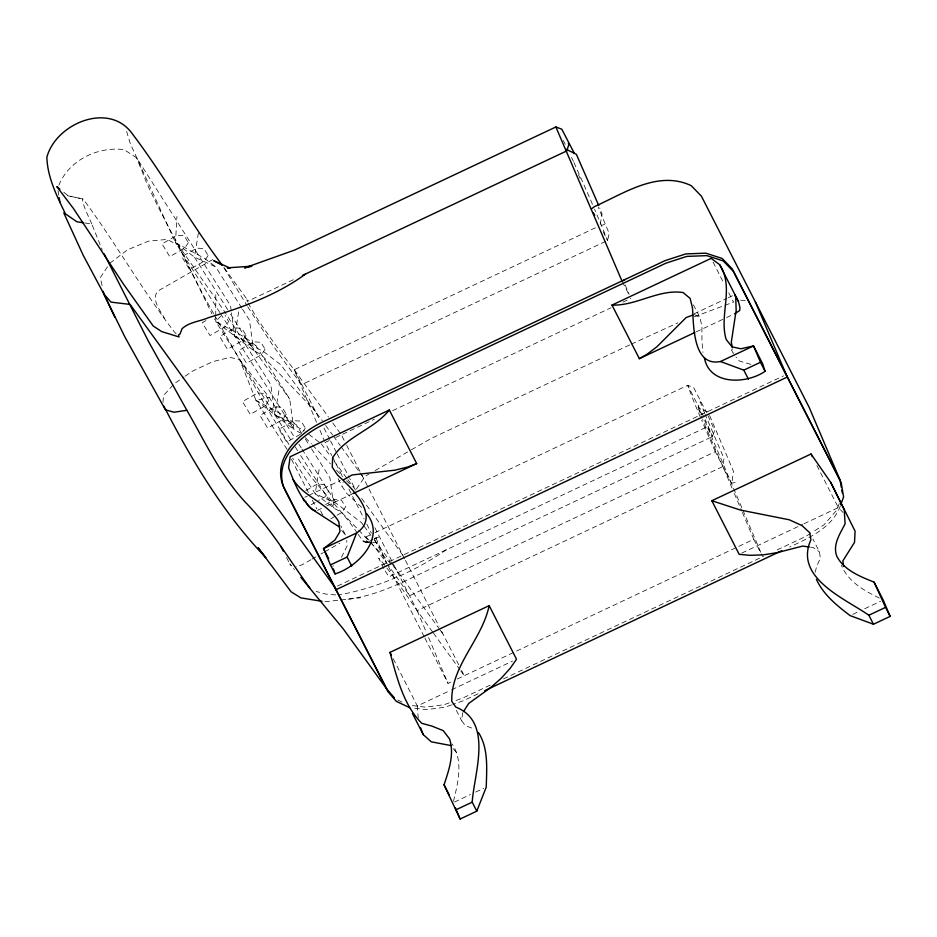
<?xml version="1.0" encoding="UTF-8"?>
<svg xmlns="http://www.w3.org/2000/svg" width="937" height="937" viewBox="0 0 937 937"><rect width="100%" height="100%" fill="white"/><g stroke="black" fill="none" stroke-linecap="round" stroke-linejoin="round"><path stroke-width="0.7" stroke-dasharray="4.68 3.51" d="M215.744 317.186L215.744 321.473L292.051 441.901M215.744 315.757L215.779 294.312M219.89 312.653L175.5 242.601L176.917 216.506M162.956 402.336L163.553 395.508L174.376 383.62L183.992 377.002M462.773 712.659L461.531 720.518L465.291 725.578L473.49 728.752M198.41 232.997L194.439 257.136L229.483 312.431M238.642 311.857L234.683 335.996L264.047 351.937L281.006 364.95L322.293 420.772M278.886 390.717L274.928 414.857L304.291 430.809M319.13 469.578L315.16 493.717L334.111 508.252L341.618 512.328L357.711 529.124M600.207 224.318L602.069 213.718L599.774 208.002M453.473 801.322C457.935 782.782 463.651 761.254 452.173 744.037M815.155 572.273L816.724 566.135L820.343 558.276L819.465 551.858L812.953 539.103M361.635 507.397L346.877 493.518L341.993 486.233L343.118 482.262M839.247 503.532L836.893 510.056L823.986 524.814L811.875 532.544M840.302 505.992C832.454 527.613 809.193 537.885 789.692 546.974M58.879 185.268C68.834 160.168 97.952 146.242 124.082 149.639L136.673 157.849L230.514 305.614L231.31 311.4M107.486 266.787L100.364 277.563L102.426 287.179M356.47 489.009L365.125 476.277L368.873 474.122M341.466 557.292L347.194 545.709L346.667 540.485M220.734 316.12L215.744 321.473L253.622 350.532L261.13 354.608L315.441 411.296M332.635 566.44L333.42 565.702M109.863 263.203L127.397 249.886L148.28 241.184L166.903 239.439L178.288 245.107L224.716 311.834L270.758 384.475L274.928 414.857L296.162 424.566L301.527 433.046M446.387 549.738C414.541 571.828 376.545 588.19 338.468 595.007M185.186 376.17L192.401 371.204L212.793 361.612L230.092 357.384L239.661 359.679L269.259 397.487L295.026 438.141M810.657 533.329L805.808 536.421L775.438 550.733M212.851 259.502L161.433 288.971C148.058 295.612 159.969 309.889 164.514 318.357M206.011 320.595L202.251 322.75L210.017 335.528L225.079 326.896L228.581 321.473L225.126 315.371M305.919 490.519L317.21 484.042L324.284 484.488L328.489 491.398L324.987 496.821L318.709 500.417M311.189 504.738L317.456 501.143M375.128 470.55L410.16 450.498M411.413 449.783L431.43 438.329L630.015 344.757M325.502 504.586L334.275 499.562L341.349 500.007L345.554 506.905L342.052 512.34L337.027 515.209M330.761 518.805L335.774 515.936M310.943 559.729L302.159 564.753L296.139 566.698M312.197 559.014L315.956 556.859M320.969 553.978L323.476 552.549M324.741 551.823L339.78 543.202M247.462 301.843L246.853 299.817L248.223 301.011L294.476 279.214M248.059 303.026L257.125 318.475A200.483 15.46 59 0 0 294.23 369.717L598.649 226.274M329.086 440.613L325.116 442.487L331.721 455.429M335.704 437.497L342.321 434.37M342.673 434.206L374.402 419.249M392.615 410.675L611.029 307.746M622.918 302.147L630.859 298.411M304.783 497.254L307.406 496.024M308.73 495.404L340.295 480.517M693.977 313.86L726.866 298.364M728.19 297.743L734.76 294.64M631.339 344.125L677.873 322.878M317.502 510.314L321.473 508.451M326.755 505.957L353.202 493.494M696.191 331.874L725.285 318.17M726.608 317.538L733.214 314.434M369.635 541.258L367.234 542.382L365.699 537.042L373.617 533.317M374.941 532.696L687.688 385.318L693.638 387.543L706.615 412.655M374.425 538.998L379.216 536.737L374.203 538.857M337.484 586.047L783.578 375.842M709.637 415.524L733.425 471.147L731.797 483.984L715.318 451.693L409.574 595.768L402.383 585.274A233.336 18.002 59 0 0 388 564.952M383.819 568.56L378.677 558.147L380.035 559.354A200.483 15.46 59 0 1 417.141 610.608L722.895 466.532L723.961 458.392L705.128 414.412M424.894 638.038L448.027 683.366L451.997 681.492M457.291 678.997L753.77 539.29L742.338 512.34M418.23 718.328L417.328 705.959L450.392 690.382M451.716 689.761L512.539 661.1M741.811 553.064L802.634 524.404M803.958 523.783L838.334 507.585L843.019 512.469M490.227 685.134L462.491 698.194L454.527 701.017M503.427 678.903L763.561 556.332M478.069 693.825L463.534 700.665L452.911 704.425M454.492 802.049L470.374 794.564M475.668 792.07L483.609 788.322M852.775 614.367L859.393 611.252M864.687 608.757L880.557 601.273M358.18 534.313L362.982 540.93L365.43 542.558L372.949 539.384M694.235 316.776L733.765 302.03M449.21 702.891L443.904 704.765L425.328 707.166L411.378 705.491M451.587 704.893L444.946 707.236L426.37 709.637L412.421 707.962M348.084 599.176C385.119 594.702 417.504 573.444 451.54 559.53L712.647 436.49L714.626 430.341L707.212 413.908M735.088 482.438L731.434 483.269M601.132 225.372L604.611 224.517M214.327 314.961L239.661 359.679L255.977 400.333L269.259 397.487M324.834 601.741L360.382 597.806M372.176 542.406L365.43 542.558L367.234 542.382M365.43 542.558L368.909 542.476M372.985 542.382L380.27 542.23M750.842 364.388L739.234 360.968L736.025 357.009M335.715 594.936L325.514 594.046L316.226 591.458M740.558 300.145L745.934 300.765M810.564 547.173L813.187 547.536L819.465 551.858M85.009 222.994L91.803 224.013L102.274 250.038M362.982 540.93L370.068 542.453M176.156 333.853L174.235 331.78C141.51 289.182 115.134 242.109 83.17 199.054L68.249 195.845L63.06 191.652M67.3 195.622L83.17 199.054M707.751 411.929L698.088 407.642L700.173 401.633L704.577 413.088M241.781 308.039L215.674 266.846L194.439 257.136L175.5 242.601L130.384 143.853L126.636 131.473M301.374 433.468L293.867 429.392L289.697 399.01L255.918 345.706L234.683 335.996L231.509 312.853M363.216 524.989L361.495 522.682L336.395 503.427L315.16 493.717L292.578 458.088M397.733 700.068L403.765 702.891M879.328 597.993C864.137 590.755 848.149 581.678 841.414 565.351M175.5 242.601L204.863 258.553L215.674 266.846M255.918 345.706L245.107 337.414L215.744 321.473L214.468 318.885M287.132 449.479L255.977 400.333L285.34 416.274L296.162 424.566M694.282 314.504L699.916 317.573L701.93 326.217L701.93 341.173L702.984 352.429M308.812 434.276L320.114 442.943M255.977 400.333L293.867 429.392L220.663 313.883M365.699 537.042L368.991 540.005M305.392 437.673L311.435 443.962M312.443 445.016L330.538 463.909M336.57 470.21L342.614 476.511M346.631 480.716L349.653 483.867M358.707 530.178L369.775 541.727M370.783 542.781L395.918 569.028L438.774 628.212M291.231 565.55L289.814 563.91L294.417 569.52M453.356 748.722L456.717 752.938M370.736 542.23L376.85 549.984A233.336 18.002 59 0 1 387.157 563.793M321.25 443.81L330.714 456.565M334.158 461.191L347.077 478.573M347.932 479.732L355.685 490.156L349.735 478.502M364.071 526.149L370.958 535.425M374.402 540.052L389.897 560.912M390.752 562.071L395.918 569.028M341.759 530.295L345.976 535.905L340.787 525.739M224.294 267.97L248.223 301.011M316.53 422.271L294.23 369.717L328.5 417.07M332.787 422.985L341.361 434.827M325.725 425.503L332.576 434.979M333.431 436.162L340.295 445.625M341.15 446.808L359.14 471.674M359.995 472.857L362.572 476.406M245.107 337.414L289.697 399.01M361.682 498.449L402.816 555.266M439.629 629.395L443.049 634.126M374.847 527.718L417.141 610.596L432.566 631.913M433.421 633.096L459.985 669.791M460.84 670.974L464.272 675.706L461.613 670.505M357.384 533.2C339.417 506.355 314.328 485.284 297.486 457.584M385.236 570.996L388.949 576.805L707.482 426.71L712.647 436.49L705.245 419.717M242.542 309.245L249.453 320.149L253.622 350.532L230.268 313.661M305.368 439.102L310.744 447.581M311.517 448.8L329.941 477.87L334.111 508.252L299.84 454.187M298.926 444.29L301.269 447.991M302.054 449.221L336.395 503.427M295.167 446.808L299.067 452.958M223.802 267.607L247.017 305.521M288.983 444.548L265.429 405.545L239.661 359.679M247.755 306.786L271.062 342.684A233.336 18.002 59 0 0 296.607 377.974L301.796 384.557L607.551 240.481L609.191 233.489L598.251 207.147M322.761 515.116L319.224 508.182M213.624 313.684L210.099 307.336A199.077 15.355 59 0 1 178.288 245.107A199.077 15.355 59 0 1 146.851 183.406L136.673 157.849M713.116 262.184L723.528 282.587M728.74 292.801L733.296 301.726M816.853 465.478L838.334 507.585M731.328 349.595L733.273 353.413L732.629 349.161M693.415 304.818L699.916 317.573M563.301 140.503L565.234 144.286M701.602 414.142L698.088 407.642L698.58 409.258A196.032 6.864 64.8 0 0 702.188 418.23M603.135 231.826L607.551 240.481L604.494 232.891A228.089 7.988 64.8 0 0 594.585 209.291M622.32 281.662L628.95 294.663M753.77 539.29L762.32 556.028M342.017 436.127L345.999 443.927M346.655 445.216L404.796 559.143M405.452 560.431L439.09 626.373M441.737 631.538L458.966 665.317M294.23 369.717L319.997 420.233M323.968 427.998L329.906 439.652M330.574 440.952L336.524 452.606M337.179 453.895L349.079 477.214M332.377 456.729L342.286 476.148M348.904 489.102L364.095 518.887M366.742 524.064L371.368 533.13M374.671 539.607L386.571 562.926L374.554 534.629M388.55 566.803L424.238 636.738M338.081 478.584L341.993 486.233M456.331 710.316L461.531 720.518M291.466 459.282L308.39 492.452M312.29 500.112L316.847 509.037M393.247 658.758L417.328 705.959M286.535 557.492L289.158 562.633M178.288 245.107L211.926 313.708M703.98 417.094L687.688 385.318L693.532 400.755A228.089 7.988 64.8 0 0 701.134 418.98M571.535 157.439L573.421 161.387M704.647 420.49L742.303 508.873M573.983 162.605L587.757 193.455A228.089 7.988 64.8 0 1 593.999 207.909M91.803 224.013L85.513 210.029L82.901 202.661L82.503 198.902M715.318 451.693L710.269 440.191A228.089 7.988 64.8 0 1 701.696 420.303M742.877 510.22L762.109 555.395M732.043 488.083L722.895 466.532A196.032 6.864 64.8 0 1 702.68 419.448M734.327 493.471L741.764 510.993M625.143 284.93L629.149 294.37M417.141 610.596L426.288 632.159M428.584 637.547L448.027 683.366M319.962 430.352L324.542 441.128M58.012 190.586L58.926 196.231M578.469 174.727A196.032 6.864 64.8 0 1 580.097 178.44M188.337 242.613L184.835 248.036L169.784 256.668L162.007 243.889L177.07 235.257L184.132 235.702L188.337 242.613M208.108 255.485L204.606 260.908L189.543 269.528L181.778 256.75L196.829 248.129L203.903 248.574L208.108 255.485M245.986 335.212L242.484 340.635L227.433 349.267L219.668 336.488L234.718 327.856L241.793 328.301L245.986 335.212M265.066 349.185L261.575 354.619L246.513 363.24L238.748 350.461L253.798 341.829L260.873 342.286L265.066 349.185M268.814 400.333L265.323 405.768L250.261 414.388L242.496 401.61L257.546 392.978L264.621 393.423L268.814 400.333M286.253 414.119L282.751 419.553L267.701 428.174L259.924 415.396L274.986 406.775L282.06 407.22L286.253 414.119M305.31 428.045L301.808 433.48L286.757 442.1L278.98 429.322L294.042 420.701L301.105 421.146L305.31 428.045"/><path stroke-width="1.41" d="M489.161 605.642L389.991 652.375C396.656 676.631 403.414 705.233 421.814 723.329L431.793 726.046L443.236 730.637L449.584 738.953C454.539 754.332 448.893 770.109 444.056 784.796L460.114 819.02L476.792 811.161L472.201 802.154C474.075 773.552 493.6 721.888 455.862 707.119L451.775 701.38C450.791 665.938 482.133 639.678 489.161 605.642L516.51 659.226L510.267 668.21L501.131 678.376L490.59 687.629L468.734 703.429L463.522 711.499M840.77 504.692L843.605 496.868L841.168 482.696L733.366 271.449L723.2 260.919L706.861 255.637L686.809 256.398L666.137 263.098L322.808 424.871C300.145 435.939 273.627 460.184 283.958 487.919L387.883 691.576L396.374 701.403L409.633 707.622M366.871 513.874C386.067 537.885 357.911 566.791 335.048 573.924L330.456 564.917L347.135 557.058L356.599 532.977C381.464 516.205 351.445 487.673 337.671 475.246L332.225 467.106L332.67 457.678C346.093 436.255 373.582 429.685 389.335 410.008L416.672 463.581L353.202 493.494M476.792 811.161L486.256 787.08C486.654 768.972 488.704 748.487 478.456 732.535M591.434 208.904L594.363 206.644C623.995 193.467 657.973 169.855 691.272 185.69L701.438 196.22L809.228 407.466L840.114 480.224L841.332 487.31M305.649 273.955C276.942 295.073 242.472 307.395 208.6 317.62C199.85 321.496 189.532 321.895 182.118 328.641L179.998 334.029L178.58 334.942L179.049 336.945L161.714 331.616L153.176 325.959L123.918 284.754L73.414 208.459L56.829 186.615L59.945 189.133M623 280.795L625.237 279.402M734.538 313.801L739.668 310.569L739.949 307.582L738.438 301.515L719.639 264.667L711.16 258.354L611.99 305.087L639.339 358.672L647.162 354.163L657.001 346.678L686.095 317.584L692.911 315.019M343.867 479.627L352.136 474.942L394.887 470.175L407.618 467.048L416.672 463.581M574.194 153.082L561.813 129.201L555.875 126.987L294.768 250.015L244.674 267.877L251.655 266.389M302.405 275.478L566.756 150.916L568.794 144.755L568.361 143.291M389.335 410.008L290.165 456.729L288.584 467.786C294.499 482.977 300.355 498.929 312.888 509.857L339.264 526.887M639.339 358.672L694.867 332.494M356.599 532.977L323.511 548.567L330.456 564.917M611.99 305.087C636.61 305.907 658.676 288.854 683.085 292.555L690.159 298.435L692.49 308.05C693.708 325.244 692.806 367.117 720.459 361.518L753.547 345.929L762.671 363.802L765.084 371.286C746.742 384.123 709.485 385.634 704.413 357.875M720.459 361.518L743.802 370.138L760.481 362.279L753.547 345.929L740.827 348.787L732.008 346.819L726.14 339.428C718.843 314.973 734.643 287.565 719.639 264.667M809.252 546.985L802.681 546.072L776.902 552.713L763.233 554.868L749.811 555.336L739.164 554.306L711.827 500.733L810.997 454L830.779 482.485L855.083 531.15L854.509 542.371L842.89 560.818L843.534 566.311M484.663 690.71L781.774 550.71M455.511 810.013L472.201 802.154M711.827 500.733L740.359 510.044L789.259 519.777L801.99 525.587L809.709 532.72L810.915 539.806C793.627 577.86 845.455 598.813 868.868 615.234L885.547 607.375L890.15 616.382L873.471 624.241L850.128 615.621C837.01 605.642 823.377 594.714 816.42 579.347M309.784 587.979C288.795 559.108 270.43 527.765 245.201 502.08C220.359 475.34 205.016 441.585 186.873 410.312L174.048 412.221L165.439 409.856L124.808 336.805L103.89 294.042L83.241 255.368L63.763 212.875M251.584 266.178L227.34 267.841L230.092 268.123L213.741 260.732L222.245 265.148C190.27 222.608 164.28 175.933 132.14 133.546C108.868 101.255 55.822 123.543 46.85 157.299C47.541 177.643 56.829 195.88 65.426 213.847L76.869 221.776L83.662 222.795M322.012 601.285L300.812 597.876L291.079 591.762L258.167 547.84L265.803 557.585C223.369 513.417 191.769 460.348 163.881 406.154M450.838 745.547L431.243 741.811L423.266 734.631L412.456 713.455M315.113 510.63C310.604 509.271 307.406 505.394 305.509 501.236M566.264 149.299L576.384 154.347L598.743 205.519M890.15 616.382L883.204 600.031L874.092 582.158C860.061 576.442 844.483 570.504 836.882 556.461C832.337 544.748 840.009 533.938 845.08 523.877L844.272 509.974L830.779 482.485M103.304 291.302L103.89 294.042L111.058 302.147L130.102 304.408L334.872 587.276L335.926 589.748L787.267 377.072L755.339 301.843M293.105 479.557C304.677 497.652 328.184 503.216 338.843 521.921L339.967 531.548L334.942 540.04L323.511 548.567L328.723 558.78M300.859 577.356L343.247 628.891L386.84 689.105L394.383 697.842M186.873 410.312L148.632 341.689L104.054 253.763M738.438 301.515L734.76 294.64L735.732 297.263L736.154 310.416L731.305 342.157L732.371 347.768M840.114 480.224L732.324 268.978L722.158 258.448L705.807 253.166L685.767 253.927L665.083 260.627L321.766 422.4C299.102 433.48 272.585 457.713 282.915 485.448L386.84 689.105M810.997 454L812.297 456.542M760.481 362.279L765.084 371.286M743.802 370.138L748.405 379.145M868.868 615.234L873.471 624.241M593.402 212.769L594.714 215.346M347.135 557.058L351.726 566.065M389.991 652.375L391.291 654.928M444.056 784.796L449.268 795.009M280.643 545.943L283.255 551.073M103.89 294.042L114.782 317.198M874.092 582.158L885.547 607.375M621.957 280.948L555.875 126.987M455.312 807.694L460.114 819.02M420.631 727.862L423.266 734.631M303.248 498.753L303.916 500.733M333.431 568.935L335.048 573.924M841.824 490.145L842.304 492.979M59.16 197.637L59.851 201.865"/></g></svg>
